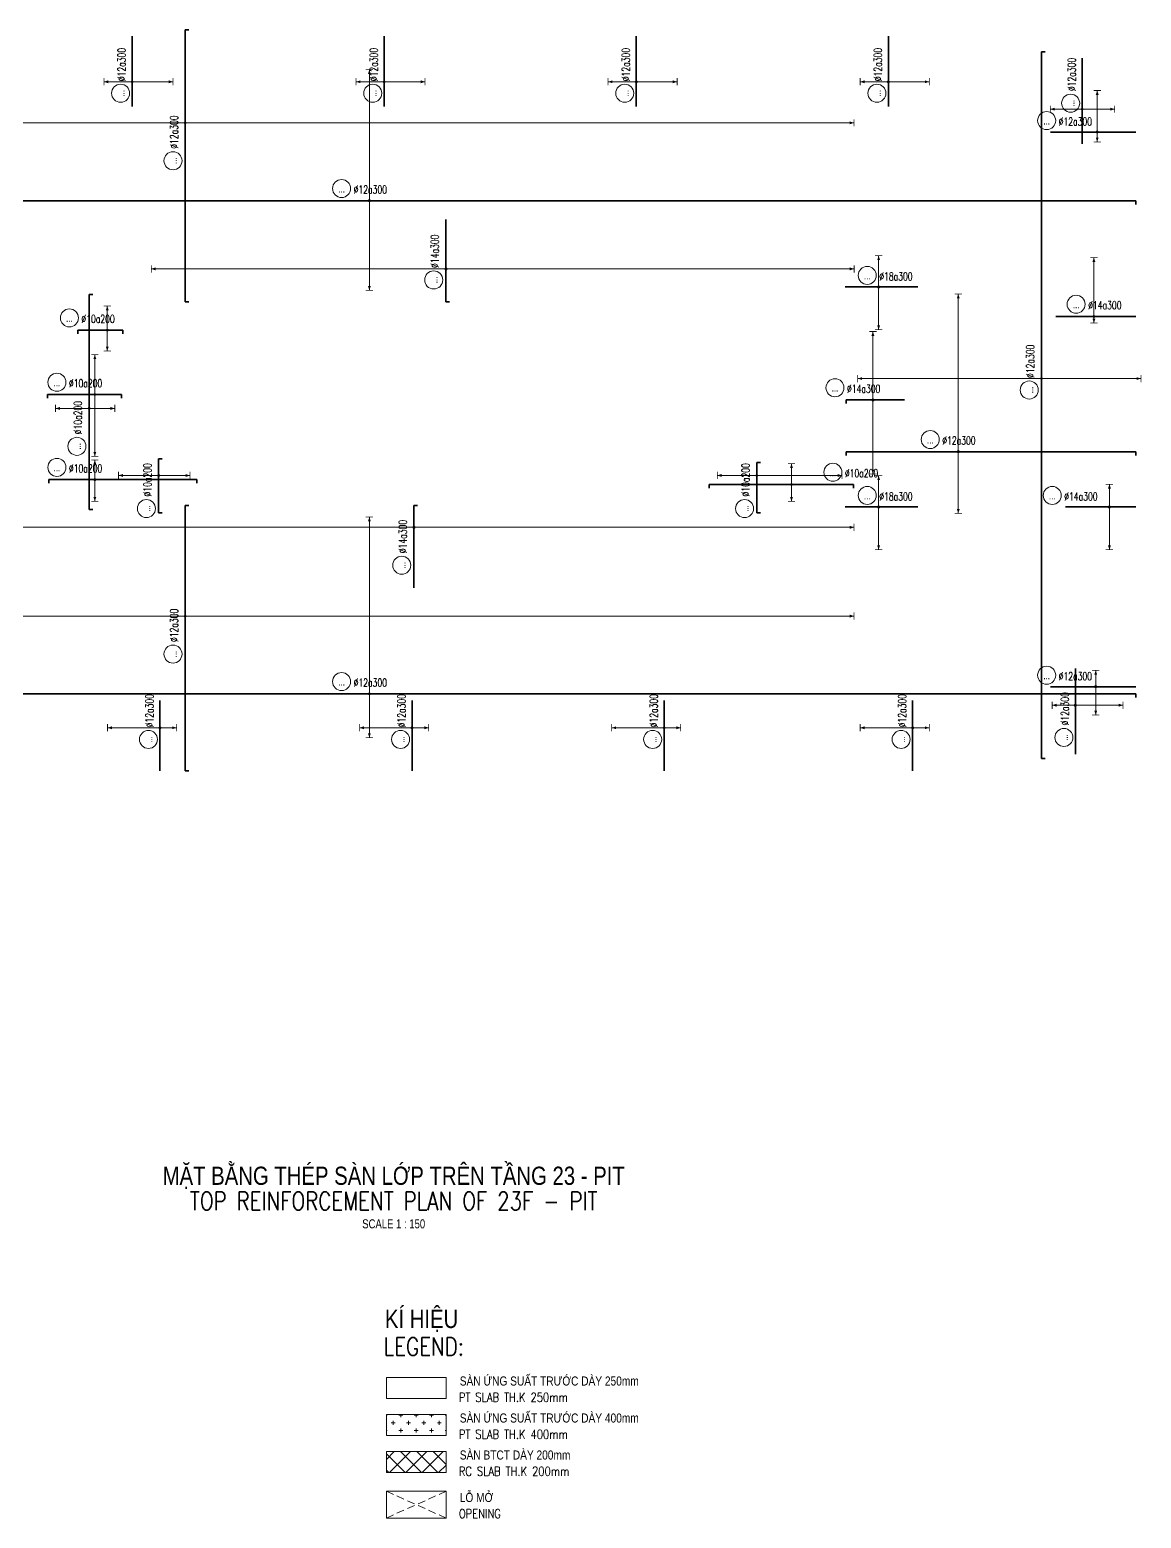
# Model space of a CAD drawing. Header units: millimetres. Extents: x 118516 to 587758, y -25561 to 50684.
# Drawn here: x 272414 to 318270, y -22270 to 39120 of the extents above; entities that cross this region are included whole.
import ezdxf
from ezdxf.enums import TextEntityAlignment as Align

# ---------------------------------------------------------------- set-up
doc = ezdxf.new("R2010")
doc.units = ezdxf.units.MM
doc.linetypes.add('DASHED2', pattern=[9.525, 6.35, -3.175])
doc.layers.get('0').update_dxf_attribs({"lineweight": 20})
for name, color, linetype, lineweight in [('NDC_S_ANNO', 7, 'Continuous', 20), ('NDC_S_DIM', 1, 'Continuous', 15), ('NDC_S_ENG TEXT', 2, 'Continuous', 20), ('NDC_S_ENG TITLE', 3, 'Continuous', 20), ('NDC_S_HATCH MATERIAL', 8, 'Continuous', 13), ('NDC_S_OPENING', 9, 'DASHED2', 13), ('NDC_S_REBAR', 4, 'Continuous', 35), ('NDC_S_SLAB', 2, 'Continuous', 20), ('NDC_S_TEXT SYMBOL', 7, 'Continuous', 20), ('NDC_S_VN TEXT', 7, 'Continuous', 20), ('NDC_S_VN TITLE', 6, 'Continuous', 35)]:
    doc.layers.add(name, color=color, linetype=linetype, lineweight=lineweight)
doc.styles.add('$0$NDC_EN TXT', font='romans.shx', dxfattribs={"width": 0.8})
doc.styles.add('ARIAL', font='arial.ttf', dxfattribs={"width": 0.7})
doc.styles.add('NDC_ANNO', font='', dxfattribs={"width": 0.8})
doc.styles.add('NDC_EN TXT', font='romans.shx', dxfattribs={"width": 0.8})
doc.styles.add('NDC_ROMANS', font='romans.shx', dxfattribs={"width": 0.7})
doc.styles.add('NDC_VIE TXT', font='arial.ttf', dxfattribs={"width": 0.8})
doc.styles.get('NDC_ANNO').set_extended_font_data('Dotum')

# ---------------------------------------------------------------- blocks, each defined once
blk = doc.blocks.new('Drawing name_symbol')
at = {"layer": 'NDC_S_ENG TITLE', "style": 'NDC_EN TXT', "width": 0.8}
blk.add_attdef('SECTDET1', text='', height=5, dxfattribs=at).set_placement((0, 1.01), align=Align.CENTER)
at = {"layer": 'NDC_S_TEXT SYMBOL', "lineweight": 25, "style": 'NDC_ANNO', "width": 0.8}
blk.add_attdef('SSCALE', text='', height=2.5, dxfattribs=at).set_placement((0, -4), align=Align.CENTER)
at = {"layer": 'NDC_S_VN TITLE', "style": 'NDC_VIE TXT', "width": 0.8}
blk.add_attdef('SECTDET2', text='', height=5, dxfattribs=at).set_placement((0, 7.97), align=Align.CENTER)
blk = doc.blocks.new('*U35')
h = blk.add_hatch(color=6)
edge = h.paths.add_edge_path()
edge.add_arc((-75.12, 0), 0.3, 0, 360)
at = {"layer": 'NDC_S_DIM', "color": 6}
for q in [(-75.12, 48.62), (-75.12, -12.04)]:
    blk.add_line((-75.12, 0), q, dxfattribs=at)
for points in [[(-76.12, 48.62, 0.2, 0.2, 0), (-74.12, 48.62, 0, 0, 0)], [(-76.12, -12.04, 0.2, 0.2, 0), (-74.12, -12.04, 0, 0, 0)]]:
    blk.add_lwpolyline(points, format="xyseb", dxfattribs=at)
at = {"layer": 'NDC_S_DIM'}
blk.add_circle((-82.75, 3.36), 2.48, dxfattribs=at)
at = {"layer": 'NDC_S_DIM', "color": 6}
blk.add_circle((-75.12, 0), 0.3, dxfattribs=at)
for points in [[(-75.52, 47.42), (-75.12, 48.62), (-74.72, 47.42)], [(-75.52, -10.84), (-75.12, -12.04), (-74.72, -10.84)]]:
    blk.add_solid(points, dxfattribs=at)
at = {"layer": 'NDC_S_REBAR'}
for p, q in [((0, 0), (-274.29, 0)), ((-274.29, 0), (-274.29, -1)), ((0, 0), (135.71, 0)), ((135.71, 0), (135.71, -1)), ((-274.29, -1), (-274.29, -1)), ((135.71, -1), (135.71, -1))]:
    blk.add_line(p, q, dxfattribs=at)
at = {"layer": 'NDC_S_VN TEXT', "style": 'ARIAL', "width": 0.7}
blk.add_attdef('KHT', text='', height=2.2, dxfattribs=at).set_placement((-82.75, 3.36), align=Align.MIDDLE_CENTER)
at = {"layer": 'NDC_S_VN TEXT', "color": 3, "style": 'NDC_ROMANS', "width": 0.7}
blk.add_attdef('DKT', (-79.45, 1.98), '', height=2.2, dxfattribs=at)
blk = doc.blocks.new('*U23')
h = blk.add_hatch(color=6)
edge = h.paths.add_edge_path()
edge.add_arc((2.08, 0), 0.3, 0, 360)
at = {"layer": 'NDC_S_DIM', "color": 6}
for q in [(2.08, 43.39), (2.08, -16.95)]:
    blk.add_line((2.08, 0), q, dxfattribs=at)
for points in [[(1.08, 43.39, 0.2, 0.2, 0), (3.08, 43.39, 0, 0, 0)], [(1.08, -16.95, 0.2, 0.2, 0), (3.08, -16.95, 0, 0, 0)]]:
    blk.add_lwpolyline(points, format="xyseb", dxfattribs=at)
at = {"layer": 'NDC_S_DIM'}
blk.add_circle((-5.62, 3.36), 2.48, dxfattribs=at)
at = {"layer": 'NDC_S_DIM', "color": 6}
blk.add_circle((2.08, 0), 0.3, dxfattribs=at)
for points in [[(1.68, 42.19), (2.08, 43.39), (2.48, 42.19)], [(1.68, -15.75), (2.08, -16.95), (2.48, -15.75)]]:
    blk.add_solid(points, dxfattribs=at)
at = {"layer": 'NDC_S_REBAR'}
for p, q in [((0, 0), (-28.73, 0)), ((-28.73, 0), (-28.73, -1)), ((0, 0), (50.94, 0)), ((50.94, 0), (50.94, -1)), ((-28.73, -1), (-28.73, -1)), ((50.94, -1), (50.94, -1))]:
    blk.add_line(p, q, dxfattribs=at)
at = {"layer": 'NDC_S_VN TEXT', "style": 'ARIAL', "width": 0.7}
blk.add_attdef('KHT', text='', height=2.2, dxfattribs=at).set_placement((-5.62, 3.36), align=Align.MIDDLE_CENTER)
at = {"layer": 'NDC_S_VN TEXT', "color": 3, "style": 'NDC_ROMANS', "width": 0.7}
blk.add_attdef('DKT', (-2.32, 1.98), '', height=2.2, dxfattribs=at)
blk = doc.blocks.new('*U24')
h = blk.add_hatch(color=6)
edge = h.paths.add_edge_path()
edge.add_arc((4.81, 0), 0.3, 0, 360)
at = {"layer": 'NDC_S_DIM', "color": 6}
for q in [(4.81, 71.02), (4.81, -183.98)]:
    blk.add_line((4.81, 0), q, dxfattribs=at)
for points in [[(3.81, 71.02, 0.2, 0.2, 0), (5.81, 71.02, 0, 0, 0)], [(3.81, -183.98, 0.2, 0.2, 0), (5.81, -183.98, 0, 0, 0)]]:
    blk.add_lwpolyline(points, format="xyseb", dxfattribs=at)
at = {"layer": 'NDC_S_DIM'}
blk.add_circle((-5.62, 3.36), 2.48, dxfattribs=at)
at = {"layer": 'NDC_S_DIM', "color": 6}
blk.add_circle((4.81, 0), 0.3, dxfattribs=at)
for points in [[(4.41, 69.82), (4.81, 71.02), (5.21, 69.82)], [(4.41, -182.78), (4.81, -183.98), (5.21, -182.78)]]:
    blk.add_solid(points, dxfattribs=at)
at = {"layer": 'NDC_S_REBAR'}
for p, q in [((0, 0), (-37.76, 0)), ((-37.76, 0), (-37.76, -1)), ((0, 0), (35.24, 0)), ((35.24, 0), (35.24, -1)), ((-37.76, -1), (-37.76, -1)), ((35.24, -1), (35.24, -1))]:
    blk.add_line(p, q, dxfattribs=at)
at = {"layer": 'NDC_S_VN TEXT', "style": 'ARIAL', "width": 0.7}
blk.add_attdef('KHT', text='', height=2.2, dxfattribs=at).set_placement((-5.62, 3.36), align=Align.MIDDLE_CENTER)
at = {"layer": 'NDC_S_VN TEXT', "color": 3, "style": 'NDC_ROMANS', "width": 0.7}
blk.add_attdef('DKT', (-2.32, 1.98), '', height=2.2, dxfattribs=at)
blk = doc.blocks.new('*U34')
h = blk.add_hatch(color=6)
edge = h.paths.add_edge_path()
edge.add_arc((4.81, 0), 0.3, 0, 360)
at = {"layer": 'NDC_S_DIM', "color": 6}
for q in [(4.81, 71.02), (4.81, -183.98)]:
    blk.add_line((4.81, 0), q, dxfattribs=at)
for points in [[(3.81, 71.02, 0.2, 0.2, 0), (5.81, 71.02, 0, 0, 0)], [(3.81, -183.98, 0.2, 0.2, 0), (5.81, -183.98, 0, 0, 0)]]:
    blk.add_lwpolyline(points, format="xyseb", dxfattribs=at)
at = {"layer": 'NDC_S_DIM'}
blk.add_circle((-5.62, 3.36), 2.48, dxfattribs=at)
at = {"layer": 'NDC_S_DIM', "color": 6}
blk.add_circle((4.81, 0), 0.3, dxfattribs=at)
for points in [[(4.41, 69.82), (4.81, 71.02), (5.21, 69.82)], [(4.41, -182.78), (4.81, -183.98), (5.21, -182.78)]]:
    blk.add_solid(points, dxfattribs=at)
at = {"layer": 'NDC_S_REBAR'}
for p, q in [((0, 0), (-44.4, 0)), ((-44.4, 0), (-44.4, -1)), ((0, 0), (30.4, 0)), ((30.4, 0), (30.4, -1)), ((-44.4, -1), (-44.4, -1)), ((30.4, -1), (30.4, -1))]:
    blk.add_line(p, q, dxfattribs=at)
at = {"layer": 'NDC_S_VN TEXT', "style": 'ARIAL', "width": 0.7}
blk.add_attdef('KHT', text='', height=2.2, dxfattribs=at).set_placement((-5.62, 3.36), align=Align.MIDDLE_CENTER)
at = {"layer": 'NDC_S_VN TEXT', "color": 3, "style": 'NDC_ROMANS', "width": 0.7}
blk.add_attdef('DKT', (-2.32, 1.98), '', height=2.2, dxfattribs=at)
blk = doc.blocks.new('*U29')
h = blk.add_hatch(color=6)
edge = h.paths.add_edge_path()
edge.add_arc((4.81, 0), 0.3, 0, 360)
at = {"layer": 'NDC_S_DIM', "color": 6}
for q in [(4.81, 5.38), (4.81, -5.95)]:
    blk.add_line((4.81, 0), q, dxfattribs=at)
for points in [[(3.81, 5.38, 0.2, 0.2, 0), (5.81, 5.38, 0, 0, 0)], [(3.81, -5.95, 0.2, 0.2, 0), (5.81, -5.95, 0, 0, 0)]]:
    blk.add_lwpolyline(points, format="xyseb", dxfattribs=at)
at = {"layer": 'NDC_S_DIM'}
blk.add_circle((-5.62, 3.36), 2.48, dxfattribs=at)
at = {"layer": 'NDC_S_DIM', "color": 6}
blk.add_circle((4.81, 0), 0.3, dxfattribs=at)
for points in [[(4.41, 4.18), (4.81, 5.38), (5.21, 4.18)], [(4.41, -4.75), (4.81, -5.95), (5.21, -4.75)]]:
    blk.add_solid(points, dxfattribs=at)
at = {"layer": 'NDC_S_REBAR'}
for p, q in [((0, 0), (-7.85, 0)), ((-7.85, 0), (-7.85, -1)), ((0, 0), (32.82, 0)), ((32.82, 0), (32.82, -1)), ((-7.85, -1), (-7.85, -1)), ((32.82, -1), (32.82, -1))]:
    blk.add_line(p, q, dxfattribs=at)
at = {"layer": 'NDC_S_VN TEXT', "style": 'ARIAL', "width": 0.7}
blk.add_attdef('KHT', text='', height=2.2, dxfattribs=at).set_placement((-5.62, 3.36), align=Align.MIDDLE_CENTER)
at = {"layer": 'NDC_S_VN TEXT', "color": 3, "style": 'NDC_ROMANS', "width": 0.7}
blk.add_attdef('DKT', (-2.32, 1.98), '', height=2.2, dxfattribs=at)
blk = doc.blocks.new('*U30')
h = blk.add_hatch(color=6)
edge = h.paths.add_edge_path()
edge.add_arc((4.81, 0), 0.3, 0, 360)
at = {"layer": 'NDC_S_DIM', "color": 6}
for q in [(4.81, 10.99), (4.81, -17.01)]:
    blk.add_line((4.81, 0), q, dxfattribs=at)
for points in [[(3.81, 10.99, 0.2, 0.2, 0), (5.81, 10.99, 0, 0, 0)], [(3.81, -17.01, 0.2, 0.2, 0), (5.81, -17.01, 0, 0, 0)]]:
    blk.add_lwpolyline(points, format="xyseb", dxfattribs=at)
at = {"layer": 'NDC_S_DIM'}
blk.add_circle((-5.62, 3.36), 2.48, dxfattribs=at)
at = {"layer": 'NDC_S_DIM', "color": 6}
blk.add_circle((4.81, 0), 0.3, dxfattribs=at)
for points in [[(4.41, 9.79), (4.81, 10.99), (5.21, 9.79)], [(4.41, -15.81), (4.81, -17.01), (5.21, -15.81)]]:
    blk.add_solid(points, dxfattribs=at)
at = {"layer": 'NDC_S_REBAR'}
for p, q in [((0, 0), (-8.18, 0)), ((-8.18, 0), (-8.18, -1)), ((0, 0), (12.15, 0)), ((12.15, 0), (12.15, -1)), ((-8.18, -1), (-8.18, -1)), ((12.15, -1), (12.15, -1))]:
    blk.add_line(p, q, dxfattribs=at)
at = {"layer": 'NDC_S_VN TEXT', "style": 'ARIAL', "width": 0.7}
blk.add_attdef('KHT', text='', height=2.2, dxfattribs=at).set_placement((-5.62, 3.36), align=Align.MIDDLE_CENTER)
at = {"layer": 'NDC_S_VN TEXT', "color": 3, "style": 'NDC_ROMANS', "width": 0.7}
blk.add_attdef('DKT', (-2.32, 1.98), '', height=2.2, dxfattribs=at)
blk = doc.blocks.new('*U27')
h = blk.add_hatch(color=6)
edge = h.paths.add_edge_path()
edge.add_arc((4.81, 0), 0.3, 0, 360)
at = {"layer": 'NDC_S_DIM', "color": 6}
for q in [(4.81, 6.63), (4.81, -5.71)]:
    blk.add_line((4.81, 0), q, dxfattribs=at)
for points in [[(3.81, 6.63, 0.2, 0.2, 0), (5.81, 6.63, 0, 0, 0)], [(3.81, -5.71, 0.2, 0.2, 0), (5.81, -5.71, 0, 0, 0)]]:
    blk.add_lwpolyline(points, format="xyseb", dxfattribs=at)
at = {"layer": 'NDC_S_DIM'}
blk.add_circle((-5.62, 3.36), 2.48, dxfattribs=at)
at = {"layer": 'NDC_S_DIM', "color": 6}
blk.add_circle((4.81, 0), 0.3, dxfattribs=at)
for points in [[(4.41, 5.43), (4.81, 6.63), (5.21, 5.43)], [(4.41, -4.51), (4.81, -5.71), (5.21, -4.51)]]:
    blk.add_solid(points, dxfattribs=at)
at = {"layer": 'NDC_S_REBAR'}
for p, q in [((0, 0), (-3.28, 0)), ((-3.28, 0), (-3.28, -1)), ((0, 0), (9.06, 0)), ((9.06, 0), (9.06, -1)), ((-3.28, -1), (-3.28, -1)), ((9.06, -1), (9.06, -1))]:
    blk.add_line(p, q, dxfattribs=at)
at = {"layer": 'NDC_S_VN TEXT', "style": 'ARIAL', "width": 0.7}
blk.add_attdef('KHT', text='', height=2.2, dxfattribs=at).set_placement((-5.62, 3.36), align=Align.MIDDLE_CENTER)
at = {"layer": 'NDC_S_VN TEXT', "color": 3, "style": 'NDC_ROMANS', "width": 0.7}
blk.add_attdef('DKT', (-2.32, 1.98), '', height=2.2, dxfattribs=at)
blk = doc.blocks.new('*U39')
h = blk.add_hatch(color=6)
edge = h.paths.add_edge_path()
edge.add_arc((3.48, 0), 0.3, 0, 360)
at = {"layer": 'NDC_S_DIM', "color": 6}
for q in [(3.48, 10.9), (3.48, -23.43)]:
    blk.add_line((3.48, 0), q, dxfattribs=at)
for points in [[(2.48, 10.9, 0.2, 0.2, 0), (4.48, 10.9, 0, 0, 0)], [(2.48, -23.43, 0.2, 0.2, 0), (4.48, -23.43, 0, 0, 0)]]:
    blk.add_lwpolyline(points, format="xyseb", dxfattribs=at)
at = {"layer": 'NDC_S_DIM'}
blk.add_circle((-5.62, 3.36), 2.48, dxfattribs=at)
at = {"layer": 'NDC_S_DIM', "color": 6}
blk.add_circle((3.48, 0), 0.3, dxfattribs=at)
for points in [[(3.08, 9.7), (3.48, 10.9), (3.88, 9.7)], [(3.08, -22.23), (3.48, -23.43), (3.88, -22.23)]]:
    blk.add_solid(points, dxfattribs=at)
at = {"layer": 'NDC_S_REBAR'}
for p, q in [((0, 0), (-6.77, 0)), ((-6.77, 0), (-6.77, -1)), ((0, 0), (7.03, 0)), ((7.03, 0), (7.03, -1)), ((-6.77, -1), (-6.77, -1)), ((7.03, -1), (7.03, -1))]:
    blk.add_line(p, q, dxfattribs=at)
at = {"layer": 'NDC_S_VN TEXT', "style": 'ARIAL', "width": 0.7}
blk.add_attdef('KHT', text='', height=2.2, dxfattribs=at).set_placement((-5.62, 3.36), align=Align.MIDDLE_CENTER)
at = {"layer": 'NDC_S_VN TEXT', "color": 3, "style": 'NDC_ROMANS', "width": 0.7}
blk.add_attdef('DKT', (-2.32, 1.98), '', height=2.2, dxfattribs=at)
blk = doc.blocks.new('*U40')
h = blk.add_hatch(color=6)
edge = h.paths.add_edge_path()
edge.add_arc((4.81, 0), 0.3, 0, 360)
at = {"layer": 'NDC_S_DIM', "color": 6}
for q in [(4.81, 5.72), (4.81, -4.61)]:
    blk.add_line((4.81, 0), q, dxfattribs=at)
for points in [[(3.81, 5.72, 0.2, 0.2, 0), (5.81, 5.72, 0, 0, 0)], [(3.81, -4.61, 0.2, 0.2, 0), (5.81, -4.61, 0, 0, 0)]]:
    blk.add_lwpolyline(points, format="xyseb", dxfattribs=at)
at = {"layer": 'NDC_S_DIM'}
blk.add_circle((16.18, 3.36), 2.48, dxfattribs=at)
at = {"layer": 'NDC_S_DIM', "color": 6}
blk.add_circle((4.81, 0), 0.3, dxfattribs=at)
for points in [[(4.41, 4.52), (4.81, 5.72), (5.21, 4.52)], [(4.41, -3.41), (4.81, -4.61), (5.21, -3.41)]]:
    blk.add_solid(points, dxfattribs=at)
at = {"layer": 'NDC_S_REBAR'}
for p, q in [((0, 0), (-17.8, 0)), ((-17.8, 0), (-17.8, -1)), ((0, 0), (21.87, 0)), ((21.87, 0), (21.87, -1)), ((-17.8, -1), (-17.8, -1)), ((21.87, -1), (21.87, -1))]:
    blk.add_line(p, q, dxfattribs=at)
at = {"layer": 'NDC_S_VN TEXT', "style": 'ARIAL', "width": 0.7}
blk.add_attdef('KHT', text='', height=2.2, dxfattribs=at).set_placement((16.18, 3.36), align=Align.MIDDLE_CENTER)
at = {"layer": 'NDC_S_VN TEXT', "color": 3, "style": 'NDC_ROMANS', "width": 0.7}
blk.add_attdef('DKT', (19.48, 1.98), '', height=2.2, dxfattribs=at)
blk = doc.blocks.new('*U47')
h = blk.add_hatch(color=6)
edge = h.paths.add_edge_path()
edge.add_arc((4.81, 0), 0.3, 0, 360)
at = {"layer": 'NDC_S_DIM', "color": 6}
for q in [(4.81, 9.26), (4.81, -7.07)]:
    blk.add_line((4.81, 0), q, dxfattribs=at)
for points in [[(3.81, 9.26, 0.2, 0.2, 0), (5.81, 9.26, 0, 0, 0)], [(3.81, -7.07, 0.2, 0.2, 0), (5.81, -7.07, 0, 0, 0)]]:
    blk.add_lwpolyline(points, format="xyseb", dxfattribs=at)
at = {"layer": 'NDC_S_DIM'}
blk.add_circle((-5.62, 3.36), 2.48, dxfattribs=at)
at = {"layer": 'NDC_S_DIM', "color": 6}
blk.add_circle((4.81, 0), 0.3, dxfattribs=at)
for points in [[(4.41, 8.06), (4.81, 9.26), (5.21, 8.06)], [(4.41, -5.87), (4.81, -7.07), (5.21, -5.87)]]:
    blk.add_solid(points, dxfattribs=at)
at = {"layer": 'NDC_S_REBAR'}
for p, q in [((0, 0), (-23.03, 0)), ((-23.03, 0), (-23.03, -1)), ((0, 0), (36.12, 0)), ((36.12, 0), (36.12, -1)), ((-23.03, -1), (-23.03, -1)), ((36.12, -1), (36.12, -1))]:
    blk.add_line(p, q, dxfattribs=at)
at = {"layer": 'NDC_S_VN TEXT', "style": 'ARIAL', "width": 0.7}
blk.add_attdef('KHT', text='', height=2.2, dxfattribs=at).set_placement((-5.62, 3.36), align=Align.MIDDLE_CENTER)
at = {"layer": 'NDC_S_VN TEXT', "color": 3, "style": 'NDC_ROMANS', "width": 0.7}
blk.add_attdef('DKT', (-2.32, 1.98), '', height=2.2, dxfattribs=at)
blk = doc.blocks.new('*U48')
h = blk.add_hatch(color=6)
edge = h.paths.add_edge_path()
edge.add_arc((-2.83, 0), 0.3, 0, 360)
at = {"layer": 'NDC_S_DIM', "color": 6}
for q in [(-2.83, 50.52), (-2.83, -27.34)]:
    blk.add_line((-2.83, 0), q, dxfattribs=at)
for points in [[(-3.83, 50.52, 0.2, 0.2, 0), (-1.83, 50.52, 0, 0, 0)], [(-3.83, -27.34, 0.2, 0.2, 0), (-1.83, -27.34, 0, 0, 0)]]:
    blk.add_lwpolyline(points, format="xyseb", dxfattribs=at)
at = {"layer": 'NDC_S_DIM'}
blk.add_circle((-5.98, 3.36), 2.48, dxfattribs=at)
at = {"layer": 'NDC_S_DIM', "color": 6}
blk.add_circle((-2.83, 0), 0.3, dxfattribs=at)
for points in [[(-3.23, 49.32), (-2.83, 50.52), (-2.43, 49.32)], [(-3.23, -26.14), (-2.83, -27.34), (-2.43, -26.14)]]:
    blk.add_solid(points, dxfattribs=at)
at = {"layer": 'NDC_S_REBAR'}
for p, q in [((0, 0), (-107.32, 0)), ((-107.32, 0), (-107.32, -1)), ((0, 0), (86.99, 0)), ((86.99, 0), (86.99, -1)), ((-107.32, -1), (-107.32, -1)), ((86.99, -1), (86.99, -1))]:
    blk.add_line(p, q, dxfattribs=at)
at = {"layer": 'NDC_S_VN TEXT', "style": 'ARIAL', "width": 0.7}
blk.add_attdef('KHT', text='', height=2.2, dxfattribs=at).set_placement((-5.98, 3.36), align=Align.MIDDLE_CENTER)
at = {"layer": 'NDC_S_VN TEXT', "color": 3, "style": 'NDC_ROMANS', "width": 0.7}
blk.add_attdef('DKT', (-2.68, 1.98), '', height=2.2, dxfattribs=at)
blk = doc.blocks.new('*U45')
h = blk.add_hatch(color=6)
edge = h.paths.add_edge_path()
edge.add_arc((-75.12, 0), 0.3, 0, 360)
at = {"layer": 'NDC_S_DIM', "color": 6}
for q in [(-75.12, 36.04), (-75.12, -24.63)]:
    blk.add_line((-75.12, 0), q, dxfattribs=at)
for points in [[(-76.12, 36.04, 0.2, 0.2, 0), (-74.12, 36.04, 0, 0, 0)], [(-76.12, -24.63, 0.2, 0.2, 0), (-74.12, -24.63, 0, 0, 0)]]:
    blk.add_lwpolyline(points, format="xyseb", dxfattribs=at)
at = {"layer": 'NDC_S_DIM'}
blk.add_circle((-82.75, 3.36), 2.48, dxfattribs=at)
at = {"layer": 'NDC_S_DIM', "color": 6}
blk.add_circle((-75.12, 0), 0.3, dxfattribs=at)
for points in [[(-75.52, 34.84), (-75.12, 36.04), (-74.72, 34.84)], [(-75.52, -23.43), (-75.12, -24.63), (-74.72, -23.43)]]:
    blk.add_solid(points, dxfattribs=at)
at = {"layer": 'NDC_S_REBAR'}
for p, q in [((0, 0), (-274.29, 0)), ((-274.29, 0), (-274.29, -1)), ((0, 0), (135.71, 0)), ((135.71, 0), (135.71, -1)), ((-274.29, -1), (-274.29, -1)), ((135.71, -1), (135.71, -1))]:
    blk.add_line(p, q, dxfattribs=at)
at = {"layer": 'NDC_S_VN TEXT', "style": 'ARIAL', "width": 0.7}
blk.add_attdef('KHT', text='', height=2.2, dxfattribs=at).set_placement((-82.75, 3.36), align=Align.MIDDLE_CENTER)
at = {"layer": 'NDC_S_VN TEXT', "color": 3, "style": 'NDC_ROMANS', "width": 0.7}
blk.add_attdef('DKT', (-79.45, 1.98), '', height=2.2, dxfattribs=at)
blk = doc.blocks.new('*U82')
h = blk.add_hatch(color=6)
edge = h.paths.add_edge_path()
edge.add_arc((3.48, 0), 0.3, 0, 360)
at = {"layer": 'NDC_S_DIM', "color": 6}
for q in [(3.48, 11.04), (3.48, -8.63)]:
    blk.add_line((3.48, 0), q, dxfattribs=at)
for points in [[(2.48, 11.04, 0.2, 0.2, 0), (4.48, 11.04, 0, 0, 0)], [(2.48, -8.63, 0.2, 0.2, 0), (4.48, -8.63, 0, 0, 0)]]:
    blk.add_lwpolyline(points, format="xyseb", dxfattribs=at)
at = {"layer": 'NDC_S_DIM'}
blk.add_circle((-5.62, 3.36), 2.48, dxfattribs=at)
at = {"layer": 'NDC_S_DIM', "color": 6}
blk.add_circle((3.48, 0), 0.3, dxfattribs=at)
for points in [[(3.08, 9.84), (3.48, 11.04), (3.88, 9.84)], [(3.08, -7.43), (3.48, -8.63), (3.88, -7.43)]]:
    blk.add_solid(points, dxfattribs=at)
at = {"layer": 'NDC_S_REBAR'}
for p, q in [((0, 0), (-6.77, 0)), ((-6.77, 0), (-6.77, -1)), ((0, 0), (8.03, 0)), ((8.03, 0), (8.03, -1)), ((-6.77, -1), (-6.77, -1)), ((8.03, -1), (8.03, -1))]:
    blk.add_line(p, q, dxfattribs=at)
at = {"layer": 'NDC_S_VN TEXT', "style": 'ARIAL', "width": 0.7}
blk.add_attdef('KHT', text='', height=2.2, dxfattribs=at).set_placement((-5.62, 3.36), align=Align.MIDDLE_CENTER)
at = {"layer": 'NDC_S_VN TEXT', "color": 3, "style": 'NDC_ROMANS', "width": 0.7}
blk.add_attdef('DKT', (-2.32, 1.98), '', height=2.2, dxfattribs=at)
blk = doc.blocks.new('*U62')
h = blk.add_hatch(color=6)
edge = h.paths.add_edge_path()
edge.add_arc((-0.74, 0), 0.3, 0, 360)
at = {"layer": 'NDC_S_DIM', "color": 6}
for q in [(-0.74, 16.19), (-0.74, -1.81)]:
    blk.add_line((-0.74, 0), q, dxfattribs=at)
for points in [[(-1.74, 16.19, 0.2, 0.2, 0), (0.26, 16.19, 0, 0, 0)], [(-1.74, -1.81, 0.2, 0.2, 0), (0.26, -1.81, 0, 0, 0)]]:
    blk.add_lwpolyline(points, format="xyseb", dxfattribs=at)
at = {"layer": 'NDC_S_DIM'}
blk.add_circle((-5.62, 3.36), 2.48, dxfattribs=at)
at = {"layer": 'NDC_S_DIM', "color": 6}
blk.add_circle((-0.74, 0), 0.3, dxfattribs=at)
for points in [[(-1.14, 14.99), (-0.74, 16.19), (-0.34, 14.99)], [(-1.14, -0.61), (-0.74, -1.81), (-0.34, -0.61)]]:
    blk.add_solid(points, dxfattribs=at)
at = {"layer": 'NDC_S_REBAR'}
for p, q in [((0, 0), (-11.19, 0)), ((-11.19, 0), (-11.19, 0)), ((0, 0), (10.81, 0)), ((10.81, 0), (10.81, 0)), ((10.81, 0), (10.81, 0)), ((-11.19, 0), (-11.19, 0))]:
    blk.add_line(p, q, dxfattribs=at)
at = {"layer": 'NDC_S_VN TEXT', "style": 'ARIAL', "width": 0.7}
blk.add_attdef('KHT', text='', height=2.2, dxfattribs=at).set_placement((-5.62, 3.36), align=Align.MIDDLE_CENTER)
at = {"layer": 'NDC_S_VN TEXT', "color": 3, "style": 'NDC_ROMANS', "width": 0.7}
blk.add_attdef('DKT', (-2.32, 1.98), '', height=2.2, dxfattribs=at)
blk = doc.blocks.new('*U59')
h = blk.add_hatch(color=6)
edge = h.paths.add_edge_path()
edge.add_arc((4.81, 0), 0.3, 0, 360)
at = {"layer": 'NDC_S_DIM', "color": 6}
for q in [(4.81, 133.93), (4.81, -121.07)]:
    blk.add_line((4.81, 0), q, dxfattribs=at)
for points in [[(3.81, 133.93, 0.2, 0.2, 0), (5.81, 133.93, 0, 0, 0)], [(3.81, -121.07, 0.2, 0.2, 0), (5.81, -121.07, 0, 0, 0)]]:
    blk.add_lwpolyline(points, format="xyseb", dxfattribs=at)
at = {"layer": 'NDC_S_DIM'}
blk.add_circle((-5.62, 3.36), 2.48, dxfattribs=at)
at = {"layer": 'NDC_S_DIM', "color": 6}
blk.add_circle((4.81, 0), 0.3, dxfattribs=at)
for points in [[(4.41, 132.73), (4.81, 133.93), (5.21, 132.73)], [(4.41, -119.87), (4.81, -121.07), (5.21, -119.87)]]:
    blk.add_solid(points, dxfattribs=at)
at = {"layer": 'NDC_S_REBAR'}
for p, q in [((0, 0), (-11.85, 0)), ((-11.85, 0), (-11.85, 0)), ((0, 0), (10.81, 0)), ((10.81, 0), (10.81, -1)), ((-11.85, 0), (-11.85, 0)), ((10.81, -1), (10.81, -1))]:
    blk.add_line(p, q, dxfattribs=at)
at = {"layer": 'NDC_S_VN TEXT', "style": 'ARIAL', "width": 0.7}
blk.add_attdef('KHT', text='', height=2.2, dxfattribs=at).set_placement((-5.62, 3.36), align=Align.MIDDLE_CENTER)
at = {"layer": 'NDC_S_VN TEXT', "color": 3, "style": 'NDC_ROMANS', "width": 0.7}
blk.add_attdef('DKT', (-2.32, 1.98), '', height=2.2, dxfattribs=at)
blk = doc.blocks.new('*U60')
h = blk.add_hatch(color=6)
edge = h.paths.add_edge_path()
edge.add_arc((6.53, 0), 0.3, 0, 360)
at = {"layer": 'NDC_S_DIM', "color": 6}
for q in [(6.53, 81.06), (6.53, -112.28)]:
    blk.add_line((6.53, 0), q, dxfattribs=at)
for points in [[(5.53, 81.06, 0.2, 0.2, 0), (7.53, 81.06, 0, 0, 0)], [(5.53, -112.28, 0.2, 0.2, 0), (7.53, -112.28, 0, 0, 0)]]:
    blk.add_lwpolyline(points, format="xyseb", dxfattribs=at)
at = {"layer": 'NDC_S_DIM'}
blk.add_circle((3.49, 3.36), 2.48, dxfattribs=at)
at = {"layer": 'NDC_S_DIM', "color": 6}
blk.add_circle((6.53, 0), 0.3, dxfattribs=at)
for points in [[(6.13, 79.86), (6.53, 81.06), (6.93, 79.86)], [(6.13, -111.08), (6.53, -112.28), (6.93, -111.08)]]:
    blk.add_solid(points, dxfattribs=at)
at = {"layer": 'NDC_S_REBAR'}
for p, q in [((0, 0), (-2.52, 0)), ((-2.52, 0), (-2.52, -1)), ((0, 0), (20.15, 0)), ((20.15, 0), (20.15, 0)), ((20.15, 0), (20.15, 0)), ((-2.52, -1), (-2.52, -1))]:
    blk.add_line(p, q, dxfattribs=at)
at = {"layer": 'NDC_S_VN TEXT', "style": 'ARIAL', "width": 0.7}
blk.add_attdef('KHT', text='', height=2.2, dxfattribs=at).set_placement((3.49, 3.36), align=Align.MIDDLE_CENTER)
at = {"layer": 'NDC_S_VN TEXT', "color": 3, "style": 'NDC_ROMANS', "width": 0.7}
blk.add_attdef('DKT', (6.79, 1.98), '', height=2.2, dxfattribs=at)
blk = doc.blocks.new('*U58')
h = blk.add_hatch(color=6)
edge = h.paths.add_edge_path()
edge.add_arc((4.81, 0), 0.3, 0, 360)
at = {"layer": 'NDC_S_DIM', "color": 6}
for q in [(4.81, 18.82), (4.81, -20.35)]:
    blk.add_line((4.81, 0), q, dxfattribs=at)
for points in [[(3.81, 18.82, 0.2, 0.2, 0), (5.81, 18.82, 0, 0, 0)], [(3.81, -20.35, 0.2, 0.2, 0), (5.81, -20.35, 0, 0, 0)]]:
    blk.add_lwpolyline(points, format="xyseb", dxfattribs=at)
at = {"layer": 'NDC_S_DIM'}
blk.add_circle((-5.62, 3.36), 2.48, dxfattribs=at)
at = {"layer": 'NDC_S_DIM', "color": 6}
blk.add_circle((4.81, 0), 0.3, dxfattribs=at)
for points in [[(4.41, 17.62), (4.81, 18.82), (5.21, 17.62)], [(4.41, -19.15), (4.81, -20.35), (5.21, -19.15)]]:
    blk.add_solid(points, dxfattribs=at)
at = {"layer": 'NDC_S_REBAR'}
for p, q in [((0, 0), (-2.52, 0)), ((-2.52, 0), (-2.52, -1)), ((0, 0), (13.48, 0)), ((13.48, 0), (13.48, 0)), ((13.48, 0), (13.48, 0)), ((-2.52, -1), (-2.52, -1))]:
    blk.add_line(p, q, dxfattribs=at)
at = {"layer": 'NDC_S_VN TEXT', "style": 'ARIAL', "width": 0.7}
blk.add_attdef('KHT', text='', height=2.2, dxfattribs=at).set_placement((-5.62, 3.36), align=Align.MIDDLE_CENTER)
at = {"layer": 'NDC_S_VN TEXT', "color": 3, "style": 'NDC_ROMANS', "width": 0.7}
blk.add_attdef('DKT', (-2.32, 1.98), '', height=2.2, dxfattribs=at)
blk = doc.blocks.new('*U55')
h = blk.add_hatch(color=6)
edge = h.paths.add_edge_path()
edge.add_arc((-0.77, 0), 0.3, 0, 360)
at = {"layer": 'NDC_S_DIM', "color": 6}
for q in [(-0.77, 7.75), (-0.77, -11.25)]:
    blk.add_line((-0.77, 0), q, dxfattribs=at)
for points in [[(-1.77, 7.75, 0.2, 0.2, 0), (0.23, 7.75, 0, 0, 0)], [(-1.77, -11.25, 0.2, 0.2, 0), (0.23, -11.25, 0, 0, 0)]]:
    blk.add_lwpolyline(points, format="xyseb", dxfattribs=at)
at = {"layer": 'NDC_S_DIM'}
blk.add_circle((-3.93, 3.16), 2.48, dxfattribs=at)
at = {"layer": 'NDC_S_DIM', "color": 6}
blk.add_circle((-0.77, 0), 0.3, dxfattribs=at)
for points in [[(-1.17, 6.55), (-0.77, 7.75), (-0.37, 6.55)], [(-1.17, -10.05), (-0.77, -11.25), (-0.37, -10.05)]]:
    blk.add_solid(points, dxfattribs=at)
at = {"layer": 'NDC_S_REBAR'}
for p, q in [((0, 0), (-7.6, 0)), ((-7.6, 0), (-7.6, 0)), ((0, 0), (11.73, 0)), ((11.73, 0), (11.73, 0)), ((11.73, 0), (11.73, 0)), ((-7.6, 0), (-7.6, 0))]:
    blk.add_line(p, q, dxfattribs=at)
at = {"layer": 'NDC_S_VN TEXT', "style": 'ARIAL', "width": 0.7}
blk.add_attdef('KHT', text='', height=2.2, dxfattribs=at).set_placement((-3.93, 3.16), align=Align.MIDDLE_CENTER)
at = {"layer": 'NDC_S_VN TEXT', "color": 3, "style": 'NDC_ROMANS', "width": 0.7}
blk.add_attdef('DKT', (-0.63, 1.78), '', height=2.2, dxfattribs=at)
blk = doc.blocks.new('*U54')
h = blk.add_hatch(color=6)
edge = h.paths.add_edge_path()
edge.add_arc((4.94, 0), 0.3, 0, 360)
at = {"layer": 'NDC_S_DIM', "color": 6}
for q in [(4.94, 14.43), (4.94, -4.57)]:
    blk.add_line((4.94, 0), q, dxfattribs=at)
for points in [[(3.94, 14.43, 0.2, 0.2, 0), (5.94, 14.43, 0, 0, 0)], [(3.94, -4.57, 0.2, 0.2, 0), (5.94, -4.57, 0, 0, 0)]]:
    blk.add_lwpolyline(points, format="xyseb", dxfattribs=at)
at = {"layer": 'NDC_S_DIM'}
blk.add_circle((1.74, 3.16), 2.48, dxfattribs=at)
at = {"layer": 'NDC_S_DIM', "color": 6}
blk.add_circle((4.94, 0), 0.3, dxfattribs=at)
for points in [[(4.54, 13.23), (4.94, 14.43), (5.34, 13.23)], [(4.54, -3.37), (4.94, -4.57), (5.34, -3.37)]]:
    blk.add_solid(points, dxfattribs=at)
at = {"layer": 'NDC_S_REBAR'}
for p, q in [((0, 0), (-6.94, 0)), ((-6.94, 0), (-6.94, 0)), ((0, 0), (12.4, 0)), ((12.4, 0), (12.4, 0)), ((12.4, 0), (12.4, 0)), ((-6.94, 0), (-6.94, 0))]:
    blk.add_line(p, q, dxfattribs=at)
at = {"layer": 'NDC_S_VN TEXT', "style": 'ARIAL', "width": 0.7}
blk.add_attdef('KHT', text='', height=2.2, dxfattribs=at).set_placement((1.74, 3.16), align=Align.MIDDLE_CENTER)
at = {"layer": 'NDC_S_VN TEXT', "color": 3, "style": 'NDC_ROMANS', "width": 0.7}
blk.add_attdef('DKT', (5.04, 1.78), '', height=2.2, dxfattribs=at)
blk = doc.blocks.new('*U51')
h = blk.add_hatch(color=6)
edge = h.paths.add_edge_path()
edge.add_arc((4.94, 0), 0.3, 0, 360)
at = {"layer": 'NDC_S_DIM', "color": 6}
for q in [(4.94, 6.39), (4.94, -13.11)]:
    blk.add_line((4.94, 0), q, dxfattribs=at)
for points in [[(3.94, 6.39, 0.2, 0.2, 0), (5.94, 6.39, 0, 0, 0)], [(3.94, -13.11, 0.2, 0.2, 0), (5.94, -13.11, 0, 0, 0)]]:
    blk.add_lwpolyline(points, format="xyseb", dxfattribs=at)
at = {"layer": 'NDC_S_DIM'}
blk.add_circle((-3.93, 3.16), 2.48, dxfattribs=at)
at = {"layer": 'NDC_S_DIM', "color": 6}
blk.add_circle((4.94, 0), 0.3, dxfattribs=at)
for points in [[(4.54, 5.19), (4.94, 6.39), (5.34, 5.19)], [(4.54, -11.91), (4.94, -13.11), (5.34, -11.91)]]:
    blk.add_solid(points, dxfattribs=at)
at = {"layer": 'NDC_S_REBAR'}
for p, q in [((0, 0), (-8.47, 0)), ((-8.47, 0), (-8.47, 0)), ((0, 0), (15.06, 0)), ((15.06, 0), (15.06, 0)), ((15.06, 0), (15.06, 0)), ((-8.47, 0), (-8.47, 0))]:
    blk.add_line(p, q, dxfattribs=at)
at = {"layer": 'NDC_S_VN TEXT', "style": 'ARIAL', "width": 0.7}
blk.add_attdef('KHT', text='', height=2.2, dxfattribs=at).set_placement((-3.93, 3.16), align=Align.MIDDLE_CENTER)
at = {"layer": 'NDC_S_VN TEXT', "color": 3, "style": 'NDC_ROMANS', "width": 0.7}
blk.add_attdef('DKT', (-0.63, 1.78), '', height=2.2, dxfattribs=at)
blk = doc.blocks.new('*U56')
h = blk.add_hatch(color=6)
edge = h.paths.add_edge_path()
edge.add_arc((-0.77, 0), 0.3, 0, 360)
at = {"layer": 'NDC_S_DIM', "color": 6}
for q in [(-0.77, 8.75), (-0.77, -8.95)]:
    blk.add_line((-0.77, 0), q, dxfattribs=at)
for points in [[(-1.77, 8.75, 0.2, 0.2, 0), (0.23, 8.75, 0, 0, 0)], [(-1.77, -8.95, 0.2, 0.2, 0), (0.23, -8.95, 0, 0, 0)]]:
    blk.add_lwpolyline(points, format="xyseb", dxfattribs=at)
at = {"layer": 'NDC_S_DIM'}
blk.add_circle((0.88, 3.16), 2.48, dxfattribs=at)
at = {"layer": 'NDC_S_DIM', "color": 6}
blk.add_circle((-0.77, 0), 0.3, dxfattribs=at)
for points in [[(-1.17, 7.55), (-0.77, 8.75), (-0.37, 7.55)], [(-1.17, -7.75), (-0.77, -8.95), (-0.37, -7.75)]]:
    blk.add_solid(points, dxfattribs=at)
at = {"layer": 'NDC_S_REBAR'}
for p, q in [((0, 0), (-10.27, 0)), ((-10.27, 0), (-10.27, 0)), ((0, 0), (13.26, 0)), ((13.26, 0), (13.26, 0)), ((13.26, 0), (13.26, 0)), ((-10.27, 0), (-10.27, 0))]:
    blk.add_line(p, q, dxfattribs=at)
at = {"layer": 'NDC_S_VN TEXT', "style": 'ARIAL', "width": 0.7}
blk.add_attdef('KHT', text='', height=2.2, dxfattribs=at).set_placement((0.88, 3.16), align=Align.MIDDLE_CENTER)
at = {"layer": 'NDC_S_VN TEXT', "color": 3, "style": 'NDC_ROMANS', "width": 0.7}
blk.add_attdef('DKT', (4.18, 1.78), '', height=2.2, dxfattribs=at)
blk = doc.blocks.new('*U57')
h = blk.add_hatch(color=6)
edge = h.paths.add_edge_path()
edge.add_arc((2.62, 0), 0.3, 0, 360)
at = {"layer": 'NDC_S_DIM', "color": 6}
for q in [(2.62, 11.43), (2.62, -2.7)]:
    blk.add_line((2.62, 0), q, dxfattribs=at)
for points in [[(1.62, 11.43, 0.2, 0.2, 0), (3.62, 11.43, 0, 0, 0)], [(1.62, -2.7, 0.2, 0.2, 0), (3.62, -2.7, 0, 0, 0)]]:
    blk.add_lwpolyline(points, format="xyseb", dxfattribs=at)
at = {"layer": 'NDC_S_DIM'}
blk.add_circle((-11.28, 3.16), 2.48, dxfattribs=at)
at = {"layer": 'NDC_S_DIM', "color": 6}
blk.add_circle((2.62, 0), 0.3, dxfattribs=at)
for points in [[(2.22, 10.23), (2.62, 11.43), (3.02, 10.23)], [(2.22, -1.5), (2.62, -2.7), (3.02, -1.5)]]:
    blk.add_solid(points, dxfattribs=at)
at = {"layer": 'NDC_S_REBAR'}
for p, q in [((0, 0), (-10.27, 0)), ((-10.27, 0), (-10.27, 0)), ((0, 0), (13.26, 0)), ((13.26, 0), (13.26, 0)), ((13.26, 0), (13.26, 0)), ((-10.27, 0), (-10.27, 0))]:
    blk.add_line(p, q, dxfattribs=at)
at = {"layer": 'NDC_S_VN TEXT', "style": 'ARIAL', "width": 0.7}
blk.add_attdef('KHT', text='', height=2.2, dxfattribs=at).set_placement((-11.28, 3.16), align=Align.MIDDLE_CENTER)
at = {"layer": 'NDC_S_VN TEXT', "color": 3, "style": 'NDC_ROMANS', "width": 0.7}
blk.add_attdef('DKT', (-7.98, 1.78), '', height=2.2, dxfattribs=at)
blk = doc.blocks.new('*U53')
h = blk.add_hatch(color=6)
edge = h.paths.add_edge_path()
edge.add_arc((4.45, 0), 0.3, 0, 360)
at = {"layer": 'NDC_S_DIM', "color": 6}
for q in [(4.45, 6.25), (4.45, -11.75)]:
    blk.add_line((4.45, 0), q, dxfattribs=at)
for points in [[(3.45, 6.25, 0.2, 0.2, 0), (5.45, 6.25, 0, 0, 0)], [(3.45, -11.75, 0.2, 0.2, 0), (5.45, -11.75, 0, 0, 0)]]:
    blk.add_lwpolyline(points, format="xyseb", dxfattribs=at)
at = {"layer": 'NDC_S_DIM'}
blk.add_circle((-11.28, 3.16), 2.48, dxfattribs=at)
at = {"layer": 'NDC_S_DIM', "color": 6}
blk.add_circle((4.45, 0), 0.3, dxfattribs=at)
for points in [[(4.05, 5.05), (4.45, 6.25), (4.85, 5.05)], [(4.05, -10.55), (4.45, -11.75), (4.85, -10.55)]]:
    blk.add_solid(points, dxfattribs=at)
at = {"layer": 'NDC_S_REBAR'}
for p, q in [((0, 0), (-7.6, 0)), ((-7.6, 0), (-7.6, 0)), ((0, 0), (11.73, 0)), ((11.73, 0), (11.73, 0)), ((11.73, 0), (11.73, 0)), ((-7.6, 0), (-7.6, 0))]:
    blk.add_line(p, q, dxfattribs=at)
at = {"layer": 'NDC_S_VN TEXT', "style": 'ARIAL', "width": 0.7}
blk.add_attdef('KHT', text='', height=2.2, dxfattribs=at).set_placement((-11.28, 3.16), align=Align.MIDDLE_CENTER)
at = {"layer": 'NDC_S_VN TEXT', "color": 3, "style": 'NDC_ROMANS', "width": 0.7}
blk.add_attdef('DKT', (-7.98, 1.78), '', height=2.2, dxfattribs=at)
blk = doc.blocks.new('*U52')
h = blk.add_hatch(color=6)
edge = h.paths.add_edge_path()
edge.add_arc((1.64, 0), 0.3, 0, 360)
at = {"layer": 'NDC_S_DIM', "color": 6}
for q in [(1.64, 8.58), (1.64, -11.75)]:
    blk.add_line((1.64, 0), q, dxfattribs=at)
for points in [[(0.64, 8.58, 0.2, 0.2, 0), (2.64, 8.58, 0, 0, 0)], [(0.64, -11.75, 0.2, 0.2, 0), (2.64, -11.75, 0, 0, 0)]]:
    blk.add_lwpolyline(points, format="xyseb", dxfattribs=at)
at = {"layer": 'NDC_S_DIM'}
blk.add_circle((-1.49, 3.16), 2.48, dxfattribs=at)
at = {"layer": 'NDC_S_DIM', "color": 6}
blk.add_circle((1.64, 0), 0.3, dxfattribs=at)
for points in [[(1.24, 7.38), (1.64, 8.58), (2.04, 7.38)], [(1.24, -10.55), (1.64, -11.75), (2.04, -10.55)]]:
    blk.add_solid(points, dxfattribs=at)
at = {"layer": 'NDC_S_REBAR'}
for p, q in [((0, 0), (-7.6, 0)), ((-7.6, 0), (-7.6, 0)), ((0, 0), (12.4, 0)), ((12.4, 0), (12.4, 0)), ((12.4, 0), (12.4, 0)), ((-7.6, 0), (-7.6, 0))]:
    blk.add_line(p, q, dxfattribs=at)
at = {"layer": 'NDC_S_VN TEXT', "style": 'ARIAL', "width": 0.7}
blk.add_attdef('KHT', text='', height=2.2, dxfattribs=at).set_placement((-1.49, 3.16), align=Align.MIDDLE_CENTER)
at = {"layer": 'NDC_S_VN TEXT', "color": 3, "style": 'NDC_ROMANS', "width": 0.7}
blk.add_attdef('DKT', (1.81, 1.78), '', height=2.2, dxfattribs=at)
blk = doc.blocks.new('*U50')
h = blk.add_hatch(color=6)
edge = h.paths.add_edge_path()
edge.add_arc((2.21, 0), 0.3, 0, 360)
at = {"layer": 'NDC_S_DIM', "color": 6}
for q in [(2.21, 4.53), (2.21, -7.8)]:
    blk.add_line((2.21, 0), q, dxfattribs=at)
for points in [[(1.21, 4.53, 0.2, 0.2, 0), (3.21, 4.53, 0, 0, 0)], [(1.21, -7.8, 0.2, 0.2, 0), (3.21, -7.8, 0, 0, 0)]]:
    blk.add_lwpolyline(points, format="xyseb", dxfattribs=at)
at = {"layer": 'NDC_S_DIM'}
blk.add_circle((-11.28, 3.16), 2.48, dxfattribs=at)
at = {"layer": 'NDC_S_DIM', "color": 6}
blk.add_circle((2.21, 0), 0.3, dxfattribs=at)
for points in [[(1.81, 3.33), (2.21, 4.53), (2.61, 3.33)], [(1.81, -6.6), (2.21, -7.8), (2.61, -6.6)]]:
    blk.add_solid(points, dxfattribs=at)
at = {"layer": 'NDC_S_REBAR'}
for p, q in [((0, 0), (-10.27, 0)), ((-10.27, 0), (-10.27, 0)), ((0, 0), (13.26, 0)), ((13.26, 0), (13.26, 0)), ((13.26, 0), (13.26, 0)), ((-10.27, 0), (-10.27, 0))]:
    blk.add_line(p, q, dxfattribs=at)
at = {"layer": 'NDC_S_VN TEXT', "style": 'ARIAL', "width": 0.7}
blk.add_attdef('KHT', text='', height=2.2, dxfattribs=at).set_placement((-11.28, 3.16), align=Align.MIDDLE_CENTER)
at = {"layer": 'NDC_S_VN TEXT', "color": 3, "style": 'NDC_ROMANS', "width": 0.7}
blk.add_attdef('DKT', (-7.98, 1.78), '', height=2.2, dxfattribs=at)

msp = doc.modelspace()

# ---------------------------------------------------------------- hatches: boundary and pattern name
at = {"layer": 'NDC_S_HATCH MATERIAL', "ltscale": 100}
h = msp.add_hatch(dxfattribs=at)
h.set_pattern_fill('CROSS', color=256, scale=50)
h.set_pattern_definition([(0, (83171.46, -9764.92), (317.5, 317.5), [158.75, -476.25]), (90, (83250.84, -9844.3), (-317.5, 317.5), [158.75, -476.25])])
h.paths.add_polyline_path([(287129.3, -17995.8), (287129.3, -18860), (289587.6, -18860), (289587.6, -17995.8)])
h = msp.add_hatch(dxfattribs=at)
h.set_pattern_fill('ANSI37', color=256, scale=150)
h.set_pattern_definition([(45, (91249.3, -15690.43), (-336.7596, 336.7596), []), (135, (91249.3, -15690.43), (-336.7596, -336.7596), [])])
h.paths.add_polyline_path([(287129.3, -19521.8), (287129.3, -20386), (289587.6, -20386), (289587.6, -19521.8)])

# ---------------------------------------------------------------- linework, layer by layer
at = {"layer": 'NDC_S_OPENING', "ltscale": 50}
for p, q in [((287129.3, -21155.3), (289587.6, -22263.6)), ((287129.3, -22263.6), (289587.6, -21155.3))]:
    msp.add_line(p, q, dxfattribs=at)
at = {"layer": 'NDC_S_SLAB'}
for points in [[(287129.3, -16469.8), (289587.6, -16469.8), (289587.6, -17334), (287129.3, -17334)], [(287129.3, -17995.8), (289587.6, -17995.8), (289587.6, -18860), (287129.3, -18860)], [(287129.3, -19521.8), (289587.6, -19521.8), (289587.6, -20386), (287129.3, -20386)], [(287129.3, -21155.3), (289587.6, -21155.3), (289587.6, -22263.6), (287129.3, -22263.6)]]:
    msp.add_lwpolyline(points, close=True, dxfattribs=at)

# ---------------------------------------------------------------- block references
at = {"layer": 'NDC_S_ANNO', "xscale": 150, "yscale": 150, "zscale": 150}
msp.add_blockref('Drawing name_symbol', (287428.9, -9715.1), dxfattribs=at).add_auto_attribs({'SECTDET1': 'TOP REINFORCEMENT PLAN OF 23F - PIT', 'SECTDET2': 'MẶT BẰNG THÉP SÀN LỚP TRÊN TẦNG 23 - PIT', 'SSCALE': 'SCALE 1 : 150'})
at = {"layer": 'NDC_S_REBAR', "xscale": 150, "yscale": 150, "zscale": 150, "rotation": 90}
for name, p, values in [('*U34', (278827.6, 34559.7), {'KHT': '...', 'DKT': '%%c12a300'}), ('*U55', (276637.1, 37090.3), {'KHT': '...', 'DKT': '%%c12a300'}), ('*U55', (287037.1, 37090.3), {'KHT': '...', 'DKT': '%%c12a300'}), ('*U55', (297437.1, 37090.3), {'KHT': '...', 'DKT': '%%c12a300'}), ('*U55', (307837.1, 37090.3), {'KHT': '...', 'DKT': '%%c12a300'}), ('*U48', (314153.6, 25159.1), {'KHT': '...', 'DKT': '%%c12a300'}), ('*U56', (315832.1, 35960.3), {'KHT': '...', 'DKT': '%%c12a300'}), ('*U60', (289583.3, 28277.8), {'KHT': '...', 'DKT': '%%c14a300'}), ('*U47', (274864.1, 22782.3), {'KHT': '...', 'DKT': '%%c10a200'}), ('*U82', (277730.5, 20215.9), {'KHT': '...', 'DKT': '%%c10a200'}), ('*U39', (302410.5, 20215.9), {'KHT': '...', 'DKT': '%%c10a200'}), ('*U24', (278827.6, 14214.6), {'KHT': '...', 'DKT': '%%c12a300'}), ('*U59', (288264.4, 17877.8), {'KHT': '...', 'DKT': '%%c14a300'}), ('*U51', (315554.1, 10520.3), {'KHT': '...', 'DKT': '%%c12a300'}), ('*U54', (277786.5, 9590.3), {'KHT': '...', 'DKT': '%%c12a300'}), ('*U54', (288186.5, 9590.3), {'KHT': '...', 'DKT': '%%c12a300'}), ('*U54', (298586.5, 9590.3), {'KHT': '...', 'DKT': '%%c12a300'}), ('*U54', (308838.8, 9590.3), {'KHT': '...', 'DKT': '%%c12a300'})]:
    msp.add_blockref(name, p, dxfattribs=at).add_auto_attribs(values)
at = {"layer": 'NDC_S_REBAR', "xscale": 150, "yscale": 150, "zscale": 150}
for name, p, values in [('*U45', (297692.9, 32069.1), {'KHT': '...', 'DKT': '%%c12a300'}), ('*U57', (316060.3, 34900.3), {'KHT': '...', 'DKT': '%%c12a300'}), ('*U52', (307190.3, 28512.9), {'KHT': '...', 'DKT': '%%c18a300'}), ('*U62', (316427.8, 27296.6), {'KHT': '...', 'DKT': '%%c14a300'}), ('*U23', (310408.8, 21716.8), {'KHT': '...', 'DKT': '%%c12a300'}), ('*U27', (274891.4, 26731), {'KHT': '...', 'DKT': '%%c10a200'}), ('*U58', (306477.8, 23852.6), {'KHT': '...', 'DKT': '%%c14a300'}), ('*U30', (274377.3, 24076.5), {'KHT': '...', 'DKT': '%%c10a200'}), ('*U29', (274377.3, 20567.8), {'KHT': '...', 'DKT': '%%c10a200'}), ('*U40', (303119.8, 20367.2), {'KHT': '...', 'DKT': '%%c10a200'}), ('*U52', (307190.3, 19437.9), {'KHT': '...', 'DKT': '%%c18a300'}), ('*U53', (316290.3, 19437.9), {'KHT': '...', 'DKT': '%%c14a300'}), ('*U35', (297692.9, 11731.5), {'KHT': '...', 'DKT': '%%c12a300'}), ('*U50', (316060.3, 12025.2), {'KHT': '...', 'DKT': '%%c12a300'})]:
    msp.add_blockref(name, p, dxfattribs=at).add_auto_attribs(values)

# ---------------------------------------------------------------- texts
at = {"layer": 'NDC_S_ENG TEXT', "style": '$0$NDC_EN TXT', "width": 0.8}
for s, height, p in [('LEGEND:', 750, (287014.9, -15565.1)), ('PT SLAB TH.K 250mm', 375, (290116.4, -17466.7)), ('PT SLAB TH.K 400mm', 375, (290116.4, -18992.7)), ('RC SLAB TH.K 200mm', 375, (290116.4, -20518.7)), ('OPENING', 375, (290116.4, -22270))]:
    msp.add_text(s, height=height, dxfattribs=at).set_placement(p)
at = {"layer": 'NDC_S_VN TEXT', "style": 'NDC_VIE TXT', "width": 0.8}
msp.add_text('KÍ HIỆU', height=750, dxfattribs=at).set_placement((287065.1, -13674), align=Align.TOP_LEFT)
for s, p in [('SÀN ỨNG SUẤT TRƯỚC DÀY 250mm', (290154.7, -16797.9)), ('SÀN ỨNG SUẤT TRƯỚC DÀY 400mm', (290154.7, -18323.9)), ('SÀN BTCT DÀY 200mm', (290154.7, -19849.9)), ('LỖ MỞ', (290154.7, -21601.2))]:
    msp.add_text(s, height=375, dxfattribs=at).set_placement(p)

doc.saveas('drawing.dxf')
